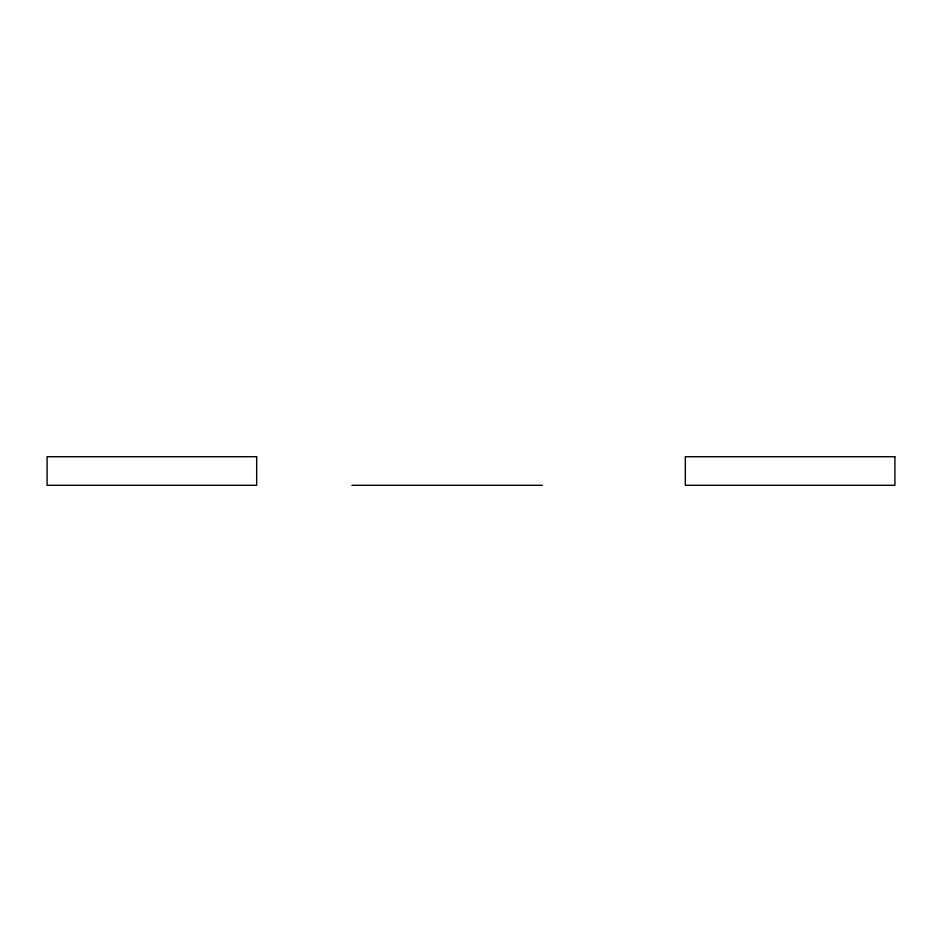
<?xml version="1.0" encoding="UTF-8"?>
<svg xmlns="http://www.w3.org/2000/svg" width="942" height="942" viewBox="0 0 942 942"><rect width="100%" height="100%" fill="white"/><g stroke="black" fill="none" stroke-linecap="round" stroke-linejoin="round"><path stroke-width="1.41" d="M351.931 485.283L542.439 485.283M256.671 456.717L47.1 456.717L47.1 485.283L256.671 485.283L256.671 456.717M894.9 456.717L685.329 456.717L685.329 485.283L894.9 485.283L894.9 456.717"/></g></svg>
